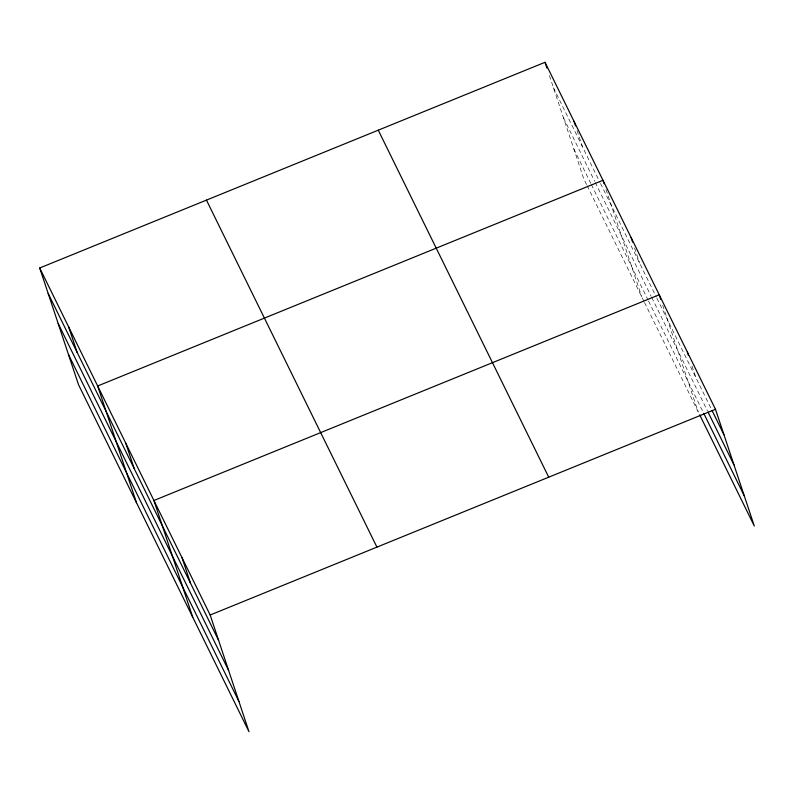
<?xml version="1.0" encoding="UTF-8"?>
<svg xmlns="http://www.w3.org/2000/svg" width="794" height="794" viewBox="0 0 794 794"><rect width="100%" height="100%" fill="white"/><g stroke="black" fill="none" stroke-linecap="round" stroke-linejoin="round"><path stroke-width="0.6" stroke-dasharray="3.97 2.98" d="M553.468 87.727L599.946 182.332M600.492 183.444L656.32 297.095M656.866 298.197L711.493 409.406M563.492 117.84L594.656 181.29M595.202 182.402L651.199 296.38M651.735 297.482L707.454 410.895M573.814 148.875L590.766 183.384M591.312 184.496L647.993 299.894M648.539 300.995L703.166 412.205M586.567 184.565L583.828 178.997L549.24 75.013M587.113 185.677L643.954 301.383M644.5 302.484L699.127 413.694M691.961 365.915L695.812 377.468M662.682 305.194L698.045 411.491M634.555 247.936L639.557 262.963M606.04 189.528L641.79 296.976M577.069 130.534L582.449 146.711"/><path stroke-width="1.19" d="M39.7 267.995L210.172 615.003L248.988 731.701L78.517 384.703L39.7 267.995L545.012 62.299L715.483 409.297L754.3 526.005L699.673 414.796M210.172 615.003L715.483 409.297M712.039 410.508L723.939 434.725M707.99 411.997L733.954 464.847M703.712 413.297L744.276 495.883M378.262 130.176L548.723 477.184M206.45 200.118L376.922 547.116M48.156 293.423L218.628 640.43M58.18 323.545L228.642 670.553M68.502 354.581L238.974 701.578M687.356 352.05L688.507 355.514M660.757 299.417L659.228 294.792L153.917 500.488L192.734 617.196M631.101 237.535L632.629 242.16M604.125 183.742L602.974 180.278L97.662 385.983L136.479 502.681M573.993 121.284L575.531 125.909M545.012 62.299L546.927 68.076M182.044 557.745L190.5 583.173M125.789 443.231L134.246 468.659M68.681 326.989L77.137 352.417"/></g></svg>
